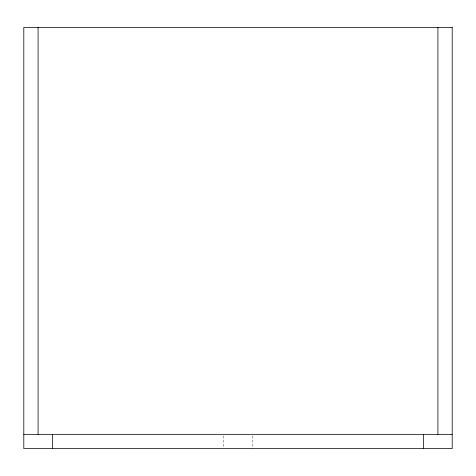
<?xml version="1.0" encoding="UTF-8"?>
<svg xmlns="http://www.w3.org/2000/svg" width="476" height="476" viewBox="0 0 476 476"><rect width="100%" height="100%" fill="white"/><g stroke="black" fill="none" stroke-linecap="round" stroke-linejoin="round"><path stroke-width="0.36" stroke-dasharray="2.38 1.78" d="M252.28 435.778L252.28 448.63M223.72 435.778L223.72 447.916"/><path stroke-width="0.71" d="M23.8 434.35L452.2 434.35M437.92 27.37L437.92 434.35M423.64 434.35L423.64 448.63M52.36 434.35L52.36 448.63M38.08 27.37L38.08 434.35M452.2 27.37L23.8 27.37L23.8 448.63L452.2 448.63L452.2 27.37"/></g></svg>
